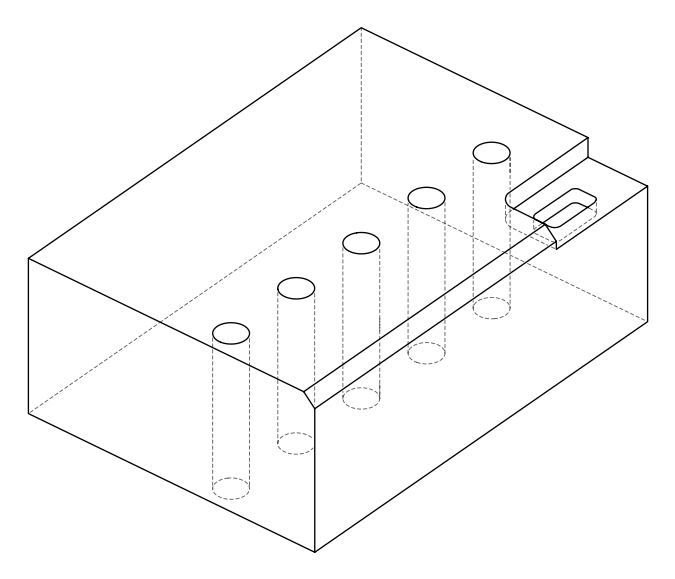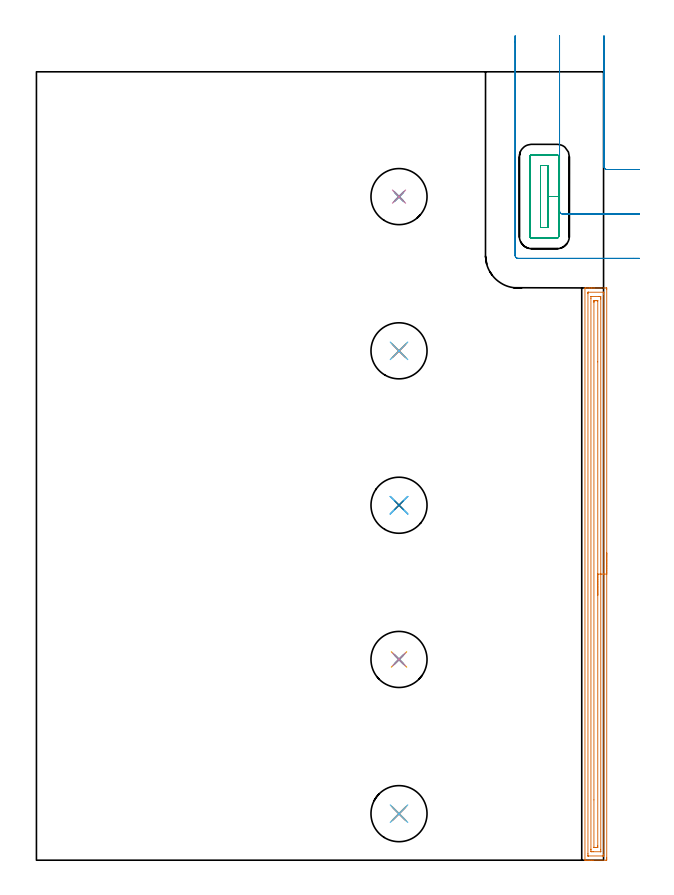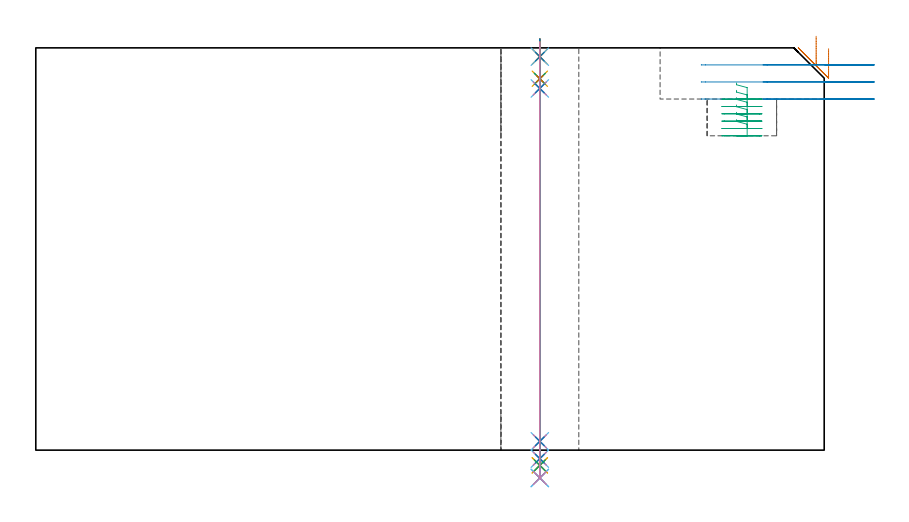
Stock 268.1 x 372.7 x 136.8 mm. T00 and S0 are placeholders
(PLAN: 28 operations, 23 tool changes, 23.4 min)
(1 AREA_MILL | FG_CHAMFER_SURFACE | UGT0205_001 | 8.89 min | 14666 mm3)
(2 MILL_CORNER_NOTCH_RECTANGULAR | CORNER_NOTCH_RECTANGULAR | UGT0201_006 | Follow Part, ap 7, ae 75% | 2.41 min | 98034 mm3)
(3 MILL_RECTANGULAR_POCKET | POCKET_RECTANGULAR_STRAIGHT | NXT0201_013 | Follow Part, ap 2.5, ae 75% | 2.64 min | 14180 mm3)
(4 SPOT_DRILL | STEP1HOLE | NXT0321_9005460120000 | 0.05 min | 189 mm3)
(5 SPOT_DRILL_1 | STEP1HOLE_1 | NXT0321_9005460120000 | 0.05 min | 185 mm3)
(6 SPOT_DRILL_2 | STEP1HOLE_2 | NXT0321_9005460120000 | 0.05 min | 174 mm3)
(7 SPOT_DRILL_3 | STEP1HOLE_3 | NXT0321_9005460120000 | 0.05 min | 189 mm3)
(8 SPOT_DRILL_4 | STEP1HOLE_4 | NXT0321_9005460120000 | 0.05 min | 179 mm3)
(9 DRILL_BLIND_HOLE_INTO_CENTER | STEP1HOLE | NXT0301_041 | 0.05 min | 284 mm3)
(10 GUN_DRILL_THROUGH_HOLE | STEP1HOLE | UGT0307_002 | 0.62 min | 3557 mm3)
(11 SPADE_DRILL_TO_ENLARGE_THROUGH_HOLE | STEP1HOLE | UGT0306_007 | 0.58 min | 25186 mm3)
(12 DRILL_TO_ENLARGE_THROUGH_HOLE | STEP1HOLE | UGT0301_388 | 0.59 min | 46185 mm3)
(13 DRILL_BLIND_HOLE_INTO_CENTER_1 | STEP1HOLE_1 | NXT0301_041 | 0.05 min | 278 mm3)
(14 GUN_DRILL_THROUGH_HOLE_1 | STEP1HOLE_1 | UGT0307_002 | 0.62 min | 3570 mm3)
(15 SPADE_DRILL_TO_ENLARGE_THROUGH_HOLE_1 | STEP1HOLE_1 | UGT0306_007 | 0.58 min | 25177 mm3)
(16 DRILL_TO_ENLARGE_THROUGH_HOLE_1 | STEP1HOLE_1 | UGT0301_388 | 0.59 min | 46177 mm3)
(17 DRILL_BLIND_HOLE_INTO_CENTER_2 | STEP1HOLE_2 | NXT0301_041 | 0.05 min | 292 mm3)
(18 GUN_DRILL_THROUGH_HOLE_2 | STEP1HOLE_2 | UGT0307_002 | 0.62 min | 3551 mm3)
(19 SPADE_DRILL_TO_ENLARGE_THROUGH_HOLE_2 | STEP1HOLE_2 | UGT0306_007 | 0.58 min | 25180 mm3)
(20 DRILL_TO_ENLARGE_THROUGH_HOLE_2 | STEP1HOLE_2 | UGT0301_388 | 0.59 min | 46197 mm3)
(21 DRILL_BLIND_HOLE_INTO_CENTER_3 | STEP1HOLE_3 | NXT0301_041 | 0.05 min | 285 mm3)
(22 GUN_DRILL_THROUGH_HOLE_3 | STEP1HOLE_3 | UGT0307_002 | 0.62 min | 3540 mm3)
(23 SPADE_DRILL_TO_ENLARGE_THROUGH_HOLE_3 | STEP1HOLE_3 | UGT0306_007 | 0.58 min | 25187 mm3)
(24 DRILL_TO_ENLARGE_THROUGH_HOLE_3 | STEP1HOLE_3 | UGT0301_388 | 0.59 min | 46209 mm3)
(25 DRILL_BLIND_HOLE_INTO_CENTER_4 | STEP1HOLE_4 | NXT0301_041 | 0.05 min | 281 mm3)
(26 GUN_DRILL_THROUGH_HOLE_4 | STEP1HOLE_4 | UGT0307_002 | 0.62 min | 3552 mm3)
(27 SPADE_DRILL_TO_ENLARGE_THROUGH_HOLE_4 | STEP1HOLE_4 | UGT0306_007 | 0.58 min | 25188 mm3)
(28 DRILL_TO_ENLARGE_THROUGH_HOLE_4 | STEP1HOLE_4 | UGT0301_388 | 0.59 min | 46184 mm3)
(TOOL UGT0205_001 | Chamfer Mill 20 x 3 x 45 deg. | D20 FL50 Z2)
(TOOL UGT0201_006 | End Mill 28 mm | D28 FL25 Z2)
(TOOL NXT0201_013 | ENDMILL 10mm | D10 FL30 Z4)
(TOOL NXT0321_9005460120000 | NC Spot Drill, 142deg, 12mm, Carbide, Uncoated | D12 PA142 FL30 Z2)
(TOOL NXT0301_041 | Carbide Drill 7mm [860.1-0700-035A1-MM 2214] | D7 PA140 FL53 Z2)
(TOOL UGT0307_002 | Gun Drill 6 mm | D6 PA130 FL24 Z1)
(TOOL UGT0306_007 | Spade Drill 16.5mm | D16.5 PA132 FL10 Z2)
(TOOL UGT0301_388 | Twist Drill 26.5 mm | D26.5 PA118 FL165 Z2)
(OP 1 AREA_MILL)
G17 G21 G94 G90
T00 M6
G54
G17 G0 G90 X269.6 Y145.25 S1061 M3
G43 Z146.8 H0
Z136.5
G94 G1 Y145.212 Z135.628 F250.
Y145.098 Z134.763
Y144.909 Z133.912
Y144.647 Z133.08
Y144.313 Z132.274
Y143.91 Z131.5
Y143.441 Z130.764
Y142.91 Z130.072
Y142.321 Z129.429
Y141.678 Z128.84
Y140.986 Z128.308
Y140.25 Z127.84
Y139.476 Z127.437
Y138.67 Z127.103
Y137.838 Z126.841
Y136.986 Z126.652
Y136.122 Z126.538
Y135.25 Z126.5
Y1.136
X269.599 Y0.596 Z126.501
X269.596 Y0.248 Z126.502
X269.593 Y0.01 Z126.504
X269.256 Y0. Z126.841
X263.139 Z132.955
X262.559 Z133.538
X262.266 Z133.831
X261.685 Z134.412
X261.392 Z134.704
X260.805 Z135.294
X260.231 Z135.868
X259.644 Z136.455
X259.531 Z136.568
X259.415 Y0.001 Z136.677
X259.378 Y0.003 Z136.713
X259.303 Y0.01 Z136.788
X259.3 Y0.15 Z136.8
Y270.35
X259.302 Y270.49 Z136.788
X259.413 Y270.497 Z136.679
X259.531 Y270.5 Z136.568
X260.231 Z135.868
X260.805 Z135.295
X261.392 Z134.704
X261.685 Z134.412
X262.266 Z133.831
X262.559 Z133.538
X263.139 Z132.955
X263.723 Z132.372
X269.256 Z126.841
X269.55 Y270.496 Z126.547
X269.592 Y270.49 Z126.505
X269.599 Y270.446 Z126.499
X269.6 Y269.904 Z126.5
Y135.25
X268.186 Z127.914
Y2.58
X268.185 Y2.379 Z127.915
X268.18 Y2.034 Z127.92
X268.179 Y2.019 Z127.921
X268.167 Y2.01 Z127.933
X268.103 Y2.005 Z127.997
X268.004 Y2.002 Z128.096
X267.88 Y2. Z128.22
X267.508 Z128.592
X260.889 Y2.001 Z135.211
X260.76 Y2.005 Z135.34
X260.736 Y2.009 Z135.364
X260.721 Y2.015 Z135.379
X260.72 Y2.042 Z135.38
X260.716 Y2.177 Z135.384
X260.715 Y2.379 Z135.385
X260.714 Y3.071 Z135.386
X260.715 Y267.92 Z135.385
X260.716 Y268.121 Z135.384
X260.72 Y268.465 Z135.38
X260.721 Y268.481 Z135.379
X260.733 Y268.49 Z135.367
X260.797 Y268.495 Z135.303
X260.896 Y268.498 Z135.204
X261.02 Y268.5 Z135.08
X268.011 Y268.499 Z128.089
X268.14 Y268.495 Z127.96
X268.164 Y268.491 Z127.936
X268.179 Y268.485 Z127.921
X268.18 Y268.458 Z127.92
X268.184 Y268.323 Z127.916
X268.185 Y268.121 Z127.915
X268.186 Y267.429 Z127.914
Y135.25
X266.772 Z129.328
Y4.915
X266.769 Y4.163 Z129.331
X266.767 Y4.027 Z129.333
X266.765 Y4.012 Z129.335
X266.753 Y4.008 Z129.347
X266.714 Y4.004 Z129.386
X266.634 Y4.001 Z129.466
X263.139 Y4. Z132.961
X262.421 Y4.004 Z133.679
X262.266 Y4.01 Z133.834
X262.135 Y4.032 Z133.965
X262.132 Y4.163 Z133.968
X262.13 Y4.301 Z133.97
X262.129 Y5.054 Z133.971
X262.128 Y5.194 Z133.972
X262.129 Y265.585 Z133.971
X262.131 Y266.337 Z133.969
X262.133 Y266.473 Z133.967
X262.135 Y266.488 Z133.965
X262.147 Y266.492 Z133.953
X262.186 Y266.496 Z133.914
X262.266 Y266.499 Z133.834
X265.761 Y266.5 Z130.339
X266.479 Y266.496 Z129.621
X266.634 Y266.49 Z129.466
X266.765 Y266.468 Z129.335
X266.768 Y266.337 Z129.332
X266.77 Y266.199 Z129.33
X266.771 Y265.446 Z129.329
X266.772 Y265.306 Z129.328
Y135.25
X265.357 Z130.743
Y6.838
X265.356 Y6.359 Z130.744
X265.354 Y6.198 Z130.746
X265.35 Y6.071 Z130.75
X265.343 Y6.01 Z130.757
X264.834 Y6. Z131.266
X263.96 Z132.14
X263.612 Y6.003 Z132.488
X263.569 Y6.006 Z132.531
X263.551 Y6.01 Z132.549
X263.549 Y6.02 Z132.551
X263.545 Y6.072 Z132.555
X263.544 Y6.122 Z132.556
X263.543 Y28.514 Z132.557
Y263.662
X263.544 Y264.141 Z132.556
X263.546 Y264.302 Z132.554
X263.55 Y264.429 Z132.55
X263.557 Y264.49 Z132.543
X264.066 Y264.5 Z132.034
X264.94 Z131.16
X265.288 Y264.497 Z130.812
X265.331 Y264.493 Z130.769
X265.349 Y264.49 Z130.751
X265.351 Y264.48 Z130.749
X265.355 Y264.428 Z130.745
X265.356 Y264.378 Z130.744
X265.357 Y235.572 Z130.743
Y135.25
Y134.378 Z130.781
Y133.513 Z130.895
Y132.662 Z131.083
Y131.83 Z131.346
Y131.024 Z131.68
Y130.25 Z132.082
Y129.514 Z132.551
Y128.822 Z133.082
Y128.179 Z133.672
Y127.59 Z134.315
Y127.058 Z135.007
Y126.59 Z135.743
Y126.187 Z136.516
Y125.853 Z137.322
Y125.591 Z138.154
Y125.402 Z139.006
Y125.288 Z139.871
Y125.25 Z140.743
G0 Z146.8
M5
M2
(OP 2 MILL_CORNER_NOTCH_RECTANGULAR)
G17 G21 G94 G90
T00 M6
G54
G17 G0 G90 X268.3 Y389.699 S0 M3
G43 Z146.8 H0
Z131.
G94 G1 Y386.699 F250.
Y327.894 F500.
G3 X269.694 Y326.5 R1.4
G1 X282.1
X285.1 F250.
G0 Z146.8
X247.3 Y389.7
Z131.
G1 Y386.7
Y306.894 F500.
G3 X248.694 Y305.5 R1.4
G1 X282.1
X285.1 F250.
G0 Z146.8
X226.3 Y389.7
Z131.
G1 Y386.7
Y285.895 F500.
G3 X227.695 Y284.5 R1.4
G1 X282.1
X285.1 F250.
G0 Z146.8
X268.3 Y389.699
Z125.2
G1 Y386.699
Y327.894 F500.
G3 X269.694 Y326.5 R1.4
G1 X282.1
X285.1 F250.
G0 Z146.8
X247.3 Y389.7
Z125.2
G1 Y386.7
Y306.894 F500.
G3 X248.694 Y305.5 R1.4
G1 X282.1
X285.1 F250.
G0 Z146.8
X226.3 Y389.7
Z125.2
G1 Y386.7
Y285.895 F500.
G3 X227.695 Y284.5 R1.4
G1 X282.1
X285.1 F250.
G0 Z146.8
X268.3 Y389.699
Z119.4
G1 Y386.699
Y327.894 F500.
G3 X269.694 Y326.5 R1.4
G1 X282.1
X285.1 F250.
G0 Z146.8
X247.3 Y389.7
Z119.4
G1 Y386.7
Y306.894 F500.
G3 X248.694 Y305.5 R1.4
G1 X282.1
X285.1 F250.
G0 Z146.8
X226.3 Y389.7
Z119.4
G1 Y386.7
Y285.895 F500.
G3 X227.695 Y284.5 R1.4
G1 X282.1
X285.1 F250.
G0 Z146.8
M5
M2
(OP 3 MILL_RECTANGULAR_POCKET)
G17 G21 G94 G90
T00 M6
G54
G17 G0 G90 X238.3 Y301.345 S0 M3
G43 Z146.8 H0
Z124.85
G94 G1 Y299.1 Z124.248 F250.
X241.9 Z123.284
Y313.75 Z119.358
Y328.4 F500.
X238.3
Y299.1
X241.9
Y313.75
X246.9
Y332.6
G3 X246.1 Y333.4 R0.8
G1 X234.1
G3 X233.3 Y332.6 R0.8
G1 Y294.9
G3 X234.1 Y294.1 R0.8
G1 X246.1
G3 X246.9 Y294.9 R0.8
G1 Y313.75
Y314.75
G0 X238.3 Y301.345 Z122.358
G1 Y299.1 Z121.757 F250.
X241.9 Z120.792
Y313.75 Z116.867
Y328.4 F500.
X238.3
Y299.1
X241.9
Y313.75
X246.9
Y332.6
G3 X246.1 Y333.4 R0.8
G1 X234.1
G3 X233.3 Y332.6 R0.8
G1 Y294.9
G3 X234.1 Y294.1 R0.8
G1 X246.1
G3 X246.9 Y294.9 R0.8
G1 Y313.75
Y314.75
G0 X238.3 Y301.345 Z119.867
G1 Y299.1 Z119.265 F250.
X241.9 Z118.3
Y313.75 Z114.375
Y328.4 F500.
X238.3
Y299.1
X241.9
Y313.75
X246.9
Y332.6
G3 X246.1 Y333.4 R0.8
G1 X234.1
G3 X233.3 Y332.6 R0.8
G1 Y294.9
G3 X234.1 Y294.1 R0.8
G1 X246.1
G3 X246.9 Y294.9 R0.8
G1 Y313.75
Y314.75
G0 X238.3 Y301.345 Z117.375
G1 Y299.1 Z116.773 F250.
X241.9 Z115.809
Y313.75 Z111.883
Y328.4 F500.
X238.3
Y299.1
X241.9
Y313.75
X246.9
Y332.6
G3 X246.1 Y333.4 R0.8
G1 X234.1
G3 X233.3 Y332.6 R0.8
G1 Y294.9
G3 X234.1 Y294.1 R0.8
G1 X246.1
G3 X246.9 Y294.9 R0.8
G1 Y313.75
Y314.75
G0 X238.3 Y301.345 Z114.883
G1 Y299.1 Z114.282 F250.
X241.9 Z113.317
Y313.75 Z109.392
Y328.4 F500.
X238.3
Y299.1
X241.9
Y313.75
X246.9
Y332.6
G3 X246.1 Y333.4 R0.8
G1 X234.1
G3 X233.3 Y332.6 R0.8
G1 Y294.9
G3 X234.1 Y294.1 R0.8
G1 X246.1
G3 X246.9 Y294.9 R0.8
G1 Y313.75
Y314.75
G0 X238.3 Y301.345 Z112.392
G1 Y299.1 Z111.79 F250.
X241.9 Z110.825
Y313.75 Z106.9
Y328.4 F500.
X238.3
Y299.1
X241.9
Y313.75
X246.9
Y332.6
G3 X246.1 Y333.4 R0.8
G1 X234.1
G3 X233.3 Y332.6 R0.8
G1 Y294.9
G3 X234.1 Y294.1 R0.8
G1 X246.1
G3 X246.9 Y294.9 R0.8
G1 Y313.75
Y314.75
G0 Z146.8
M5
M2
(OP 4 SPOT_DRILL)
G17 G21 G94 G90
T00 M6
G54
G17 G0 G90 X171.4 Y22. S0 M3
G43 Z146.8 H0
G94 G81 G98 Z133.8 F250. R139.8
G80
M5
M2
(OP 5 SPOT_DRILL_1)
G17 G21 G94 G90
T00 M6
G54
G17 G0 G90 X171.4 Y94.9 S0 M3
G43 Z146.8 H0
G94 G81 G98 Z133.8 F250. R139.8
G80
M5
M2
(OP 6 SPOT_DRILL_2)
G17 G21 G94 G90
T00 M6
G54
G17 G0 G90 X171.4 Y167.8 S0 M3
G43 Z146.8 H0
G94 G81 G98 Z133.8 F250. R139.8
G80
M5
M2
(OP 7 SPOT_DRILL_3)
G17 G21 G94 G90
T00 M6
G54
G17 G0 G90 X171.4 Y240.8 S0 M3
G43 Z146.8 H0
G94 G81 G98 Z133.8 F250. R139.8
G80
M5
M2
(OP 8 SPOT_DRILL_4)
G17 G21 G94 G90
T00 M6
G54
G17 G0 G90 X171.4 Y313.7 S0 M3
G43 Z146.8 H0
G94 G81 G98 Z133.8 F250. R139.8
G80
M5
M2
(OP 9 DRILL_BLIND_HOLE_INTO_CENTER)
G17 G21 G94 G90
T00 M6
G54
G17 G0 G90 X171.4 Y22. S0 M3
G43 Z146.8 H1
G94 G81 G98 Z126.3 F250. R138.8
G80
M5
M2
(OP 10 GUN_DRILL_THROUGH_HOLE)
G17 G21 G94 G90
T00 M6
G54
G17 G0 G90 X171.4 Y22. M8
G43 Z146.8 H0
Z133.752
S716 M3
G94 G1 Z122.993 F125. M26
G4 X.084
Z3. F250.
G4 X.084
Z-2.899 F125.
G4 X.084
M5
M9
G0 Z133.752
Z146.8
M2
(OP 11 SPADE_DRILL_TO_ENLARGE_THROUGH_HOLE)
G17 G21 G94 G90
T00 M6
G54
G17 G0 G90 X171.4 Y22. S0 M3
G43 Z146.8 H0
G94 G73 G98 Z-5.173 F250. Q15.775 R138.8
G80
M5
M2
(OP 12 DRILL_TO_ENLARGE_THROUGH_HOLE)
G17 G21 G94 G90
T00 M6
G54
G17 G0 G90 X171.4 Y22. S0 M3
G43 Z146.8 H0
G94 G73 G98 Z-9.461 F250. Q24.377 R138.8
G80
M5
M2
(OP 13 DRILL_BLIND_HOLE_INTO_CENTER_1)
G17 G21 G94 G90
T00 M6
G54
G17 G0 G90 X171.4 Y94.9 S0 M3
G43 Z146.8 H1
G94 G81 G98 Z126.3 F250. R138.8
G80
M5
M2
(OP 14 GUN_DRILL_THROUGH_HOLE_1)
G17 G21 G94 G90
T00 M6
G54
G17 G0 G90 X171.4 Y94.9 M8
G43 Z146.8 H0
Z133.752
S716 M3
G94 G1 Z122.993 F125. M26
G4 X.084
Z3. F250.
G4 X.084
Z-2.899 F125.
G4 X.084
M5
M9
G0 Z133.752
Z146.8
M2
(OP 15 SPADE_DRILL_TO_ENLARGE_THROUGH_HOLE_1)
G17 G21 G94 G90
T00 M6
G54
G17 G0 G90 X171.4 Y94.9 S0 M3
G43 Z146.8 H0
G94 G73 G98 Z-5.173 F250. Q15.775 R138.8
G80
M5
M2
(OP 16 DRILL_TO_ENLARGE_THROUGH_HOLE_1)
G17 G21 G94 G90
T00 M6
G54
G17 G0 G90 X171.4 Y94.9 S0 M3
G43 Z146.8 H0
G94 G73 G98 Z-9.461 F250. Q24.377 R138.8
G80
M5
M2
(OP 17 DRILL_BLIND_HOLE_INTO_CENTER_2)
G17 G21 G94 G90
T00 M6
G54
G17 G0 G90 X171.4 Y167.8 S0 M3
G43 Z146.8 H1
G94 G81 G98 Z126.3 F250. R138.8
G80
M5
M2
(OP 18 GUN_DRILL_THROUGH_HOLE_2)
G17 G21 G94 G90
T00 M6
G54
G17 G0 G90 X171.4 Y167.8 M8
G43 Z146.8 H0
Z133.752
S716 M3
G94 G1 Z122.993 F125. M26
G4 X.084
Z3. F250.
G4 X.084
Z-2.899 F125.
G4 X.084
M5
M9
G0 Z133.752
Z146.8
M2
(OP 19 SPADE_DRILL_TO_ENLARGE_THROUGH_HOLE_2)
G17 G21 G94 G90
T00 M6
G54
G17 G0 G90 X171.4 Y167.8 S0 M3
G43 Z146.8 H0
G94 G73 G98 Z-5.173 F250. Q15.775 R138.8
G80
M5
M2
(OP 20 DRILL_TO_ENLARGE_THROUGH_HOLE_2)
G17 G21 G94 G90
T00 M6
G54
G17 G0 G90 X171.4 Y167.8 S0 M3
G43 Z146.8 H0
G94 G73 G98 Z-9.461 F250. Q24.377 R138.8
G80
M5
M2
(OP 21 DRILL_BLIND_HOLE_INTO_CENTER_3)
G17 G21 G94 G90
T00 M6
G54
G17 G0 G90 X171.4 Y240.8 S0 M3
G43 Z146.8 H1
G94 G81 G98 Z126.3 F250. R138.8
G80
M5
M2
(OP 22 GUN_DRILL_THROUGH_HOLE_3)
G17 G21 G94 G90
T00 M6
G54
G17 G0 G90 X171.4 Y240.8 M8
G43 Z146.8 H0
Z133.752
S716 M3
G94 G1 Z122.993 F125. M26
G4 X.084
Z3. F250.
G4 X.084
Z-2.899 F125.
G4 X.084
M5
M9
G0 Z133.752
Z146.8
M2
(OP 23 SPADE_DRILL_TO_ENLARGE_THROUGH_HOLE_3)
G17 G21 G94 G90
T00 M6
G54
G17 G0 G90 X171.4 Y240.8 S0 M3
G43 Z146.8 H0
G94 G73 G98 Z-5.173 F250. Q15.775 R138.8
G80
M5
M2
(OP 24 DRILL_TO_ENLARGE_THROUGH_HOLE_3)
G17 G21 G94 G90
T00 M6
G54
G17 G0 G90 X171.4 Y240.8 S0 M3
G43 Z146.8 H0
G94 G73 G98 Z-9.461 F250. Q24.377 R138.8
G80
M5
M2
(OP 25 DRILL_BLIND_HOLE_INTO_CENTER_4)
G17 G21 G94 G90
T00 M6
G54
G17 G0 G90 X171.4 Y313.7 S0 M3
G43 Z146.8 H1
G94 G81 G98 Z126.3 F250. R138.8
G80
M5
M2
(OP 26 GUN_DRILL_THROUGH_HOLE_4)
G17 G21 G94 G90
T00 M6
G54
G17 G0 G90 X171.4 Y313.7 M8
G43 Z146.8 H0
Z133.752
S716 M3
G94 G1 Z122.993 F125. M26
G4 X.084
Z3. F250.
G4 X.084
Z-2.899 F125.
G4 X.084
M5
M9
G0 Z133.752
Z146.8
M2
(OP 27 SPADE_DRILL_TO_ENLARGE_THROUGH_HOLE_4)
G17 G21 G94 G90
T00 M6
G54
G17 G0 G90 X171.4 Y313.7 S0 M3
G43 Z146.8 H0
G94 G73 G98 Z-5.173 F250. Q15.775 R138.8
G80
M5
M2
(OP 28 DRILL_TO_ENLARGE_THROUGH_HOLE_4)
G17 G21 G94 G90
T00 M6
G54
G17 G0 G90 X171.4 Y313.7 S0 M3
G43 Z146.8 H0
G94 G73 G98 Z-9.461 F250. Q24.377 R138.8
G80
M5
M2
